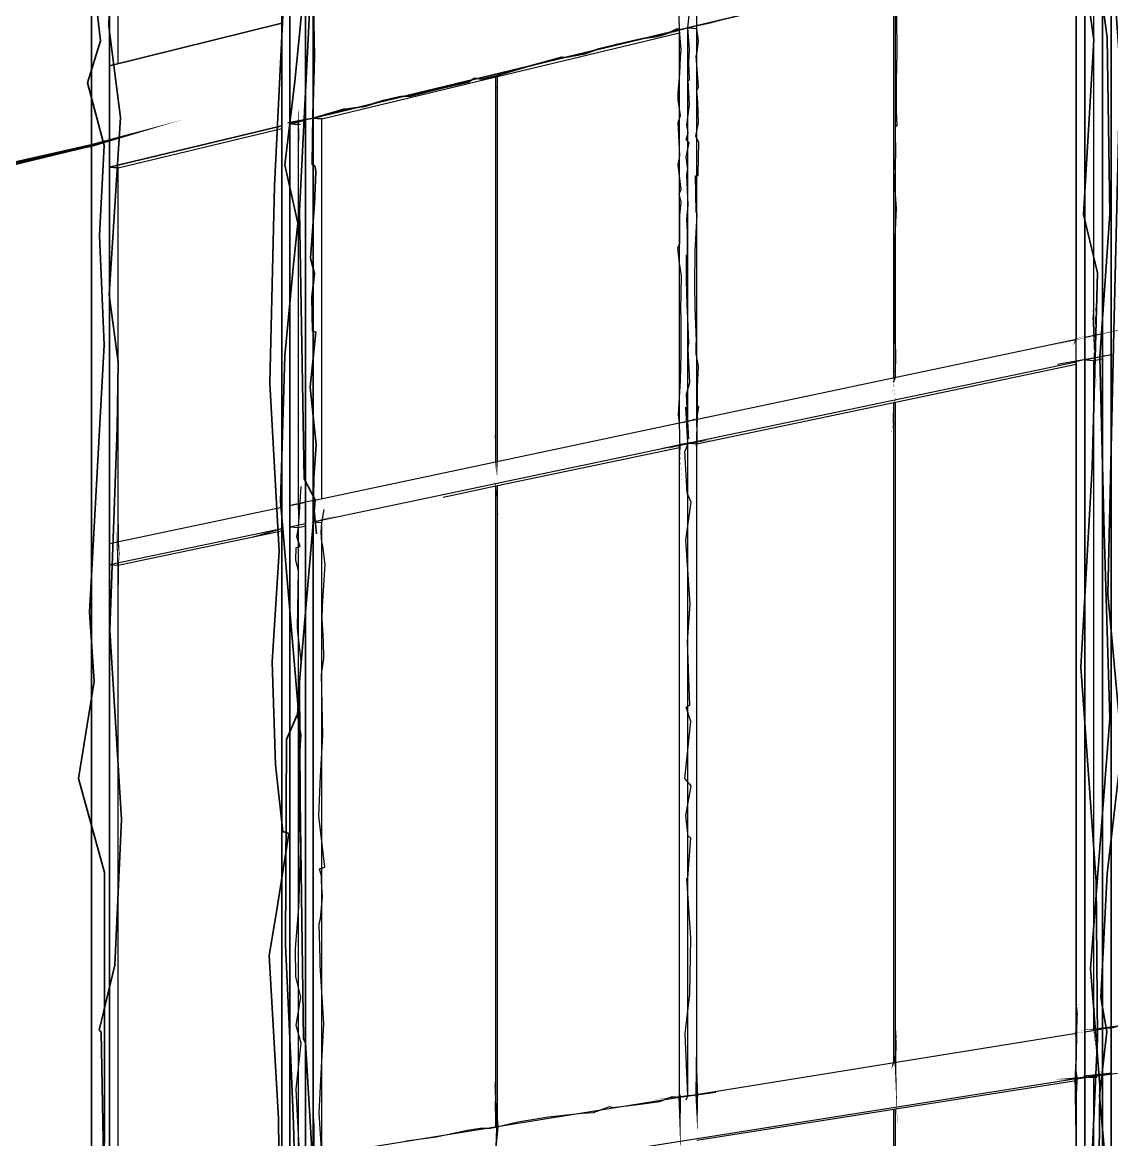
# Model space of a CAD drawing. Header units: inches. Extents: x -877 to 882, y -418 to 410.
# Drawn here: x -746.9 to -669.5, y 54.9 to 134.3 of the extents above; entities that cross this region are included whole.
import ezdxf

# ---------------------------------------------------------------- set-up
doc = ezdxf.new("R2010")
doc.units = ezdxf.units.IN
doc.header["$LTSCALE"] = 0.5
doc.header["$MEASUREMENT"] = 0
doc.layers.get('0').update_dxf_attribs({"lineweight": 18})
for name, color, linetype, lineweight in [('A-Glaz-Curt', 52, 'Continuous', 35), ('A-Glaz-Curt-Unit', 51, 'Continuous', 25), ('A-Wall', 113, 'Continuous', 35)]:
    doc.layers.add(name, color=color, linetype=linetype, lineweight=lineweight)

# ---------------------------------------------------------------- blocks, each defined once
blk = doc.blocks.new('*U12')
at = {"color": 7, "linetype": 'Continuous', "lineweight": -3}
for p, q in [((-740.141, 131.345), (-740.141, 144.339)), ((-699.651, 133.891), (-699.65, 133.891)), ((-699.65, 133.891), (-699.65, 133.891)), ((-725.666, 112.819), (-725.666, 127.433)), ((-725.666, 127.433), (-725.666, 127.433)), ((-740.141, 97.399), (-740.141, 123.951)), ((-725.666, 100.459), (-725.666, 112.819)), ((-672.068, 110.18), (-672.068, 111.792)), ((-684.908, 107.309), (-672.069, 110)), ((-672.069, 110.18), (-672.068, 110.18)), ((-672.068, 110.18), (-672.068, 110.18)), ((-699.024, 104.35), (-685.029, 107.283)), ((-685.029, 107.283), (-684.908, 107.309)), ((-684.908, 107.309), (-684.908, 107.309)), ((-700.24, 105.836), (-699.706, 105.949)), ((-713.192, 101.38), (-700.24, 104.095)), ((-700.24, 104.27), (-699.706, 104.382)), ((-699.651, 104.393), (-699.024, 104.35)), ((-717.047, 100.572), (-713.306, 101.356)), ((-713.306, 101.356), (-713.192, 101.38)), ((-726.28, 98.806), (-725.666, 98.765)), ((-726.28, 98.806), (-726.28, 98.806)), ((-725.666, 53.858), (-725.666, 98.765)), ((-725.666, 98.765), (-725.666, 98.765)), ((-730.519, 97.748), (-728.502, 98.34)), ((-740.141, 95.731), (-738.122, 96.155)), ((-740.141, 51.525), (-740.141, 95.731)), ((-740.141, 95.731), (-740.141, 95.731)), ((-672.068, 59.271), (-672.068, 62.496)), ((-672.068, 62.496), (-672.068, 62.496)), ((-672.068, 59.271), (-672.068, 59.271)), ((-670.805, 59.335), (-670.597, 59.368))]:
    blk.add_line(p, q, dxfattribs=at)
at = {"layer": 'A-Glaz-Curt', "color": 143, "linetype": 'Continuous', "lineweight": 35}
for p, q in [((-669.566, -195.247), (-669.566, 189.789)), ((-671.446, -195.056), (-671.446, 189.244)), ((-670.194, -195.183), (-670.194, 189.608)), ((-742.043, -189.39), (-742.043, 175.94)), ((-726.837, -189.435), (-726.837, 173.166)), ((-728.502, -189.266), (-728.502, 172.683)), ((-727.948, -189.323), (-727.948, 172.843)), ((-740.75, -0.189), (-740.75, 169.128)), ((-672.069, 111.793), (-672.069, 162.46)), ((-726.28, 100.329), (-726.28, 148.195)), ((-699.65, 133.891), (-672.069, 140.532)), ((-740.75, 131.194), (-728.502, 134.239)), ((-726.28, 127.48), (-700.24, 133.75)), ((-727.948, 127.079), (-726.837, 127.346)), ((-727.948, 127.079), (-727.334, 127.032)), ((-726.28, 127.48), (-725.666, 127.433)), ((-740.75, 123.997), (-728.502, 126.945)), ((-740.75, 123.997), (-740.141, 123.951)), ((-672.069, 62.496), (-672.069, 110.18)), ((-726.28, 53.758), (-726.28, 98.806)), ((-672.069, 8.604), (-672.069, 59.271))]:
    blk.add_line(p, q, dxfattribs=at)
at = {"layer": 'A-Glaz-Curt-Unit', "color": 141, "linetype": 'Continuous', "lineweight": 25}
for p, q in [((-670.805, 112.06), (-670.805, 140.63)), ((-713.192, 130.433), (-700.24, 133.549)), ((-699.024, 106.093), (-699.024, 133.842)), ((-725.666, 127.433), (-713.306, 130.406)), ((-727.334, 127.032), (-727.148, 127.076)), ((-727.334, 100.107), (-727.334, 127.032)), ((-740.141, 123.951), (-728.502, 126.751)), ((-670.805, 110.265), (-670.194, 110.393)), ((-670.805, 62.699), (-670.805, 110.265)), ((-699.024, 58.151), (-699.024, 104.35)), ((-727.334, 98.416), (-726.837, 98.52)), ((-727.334, 53.589), (-727.334, 98.416)), ((-738.122, 96.155), (-728.502, 98.171)), ((-684.908, 57.11), (-672.069, 59.136)), ((-670.805, 45.264), (-670.805, 59.335)), ((-699.024, 54.884), (-685.029, 57.091))]:
    blk.add_line(p, q, dxfattribs=at)
at = {"layer": 'A-Glaz-Curt-Unit', "color": 143, "linetype": 'Continuous', "lineweight": 25}
for p, q in [((-685.029, 109.052), (-685.029, 137.208)), ((-684.908, 109.078), (-684.908, 137.237)), ((-700.24, 133.75), (-699.651, 133.891)), ((-700.24, 105.836), (-700.24, 133.75)), ((-699.651, 105.96), (-699.651, 133.891)), ((-699.651, 133.891), (-699.65, 133.891)), ((-699.65, 133.891), (-699.024, 133.842)), ((-713.306, 130.406), (-713.192, 130.433)), ((-713.306, 103.073), (-713.306, 130.406)), ((-713.192, 103.097), (-713.192, 130.433)), ((-671.444, 111.925), (-670.194, 112.189)), ((-671.444, 110.311), (-671.444, 111.925)), ((-699.651, 105.96), (-672.069, 111.793)), ((-672.069, 110.18), (-672.069, 111.793)), ((-672.069, 111.793), (-672.068, 111.792)), ((-671.444, 110.311), (-670.194, 110.574)), ((-671.444, 110.311), (-670.805, 110.265)), ((-699.651, 104.393), (-672.069, 110.18)), ((-672.069, 110.18), (-672.068, 110.18)), ((-685.029, 60.407), (-685.029, 107.283)), ((-684.908, 60.426), (-684.908, 107.309)), ((-726.281, 100.329), (-699.706, 105.949)), ((-700.24, 105.836), (-699.651, 105.96)), ((-726.281, 98.806), (-700.24, 104.27)), ((-700.24, 104.27), (-699.651, 104.393)), ((-700.24, 104.27), (-699.706, 104.382)), ((-700.24, 57.955), (-700.24, 104.27)), ((-699.651, 58.05), (-699.651, 104.393)), ((-713.306, 55.849), (-713.306, 101.356)), ((-713.192, 55.868), (-713.192, 101.38)), ((-727.948, 99.977), (-726.837, 100.212)), ((-726.281, 98.806), (-726.281, 100.329)), ((-740.75, 97.271), (-728.502, 99.86)), ((-727.948, 98.456), (-726.837, 98.689)), ((-727.948, 98.456), (-727.333, 98.416)), ((-726.281, 98.806), (-726.28, 98.806)), ((-740.75, 95.771), (-728.502, 98.34)), ((-740.75, 95.771), (-740.141, 95.731)), ((-671.444, 62.596), (-670.194, 62.798)), ((-699.651, 58.05), (-672.069, 62.496)), ((-672.069, 59.271), (-672.069, 62.496)), ((-672.069, 62.496), (-672.068, 62.496)), ((-671.444, 59.37), (-671.444, 62.596)), ((-671.444, 59.37), (-670.194, 59.567)), ((-726.281, 50.712), (-672.069, 59.271)), ((-672.069, 59.271), (-672.068, 59.271)), ((-671.444, 59.37), (-670.805, 59.335)), ((-726.281, 53.758), (-700.24, 57.955)), ((-700.24, 57.955), (-699.651, 58.05)), ((-700.24, 57.955), (-699.827, 58.022)), ((-700.24, 57.955), (-700.24, 57.955)), ((-685.029, 57.091), (-684.908, 57.11)), ((-685.029, 43.224), (-685.029, 57.091)), ((-684.908, 43.241), (-684.908, 57.11))]:
    blk.add_line(p, q, dxfattribs=at)
at = {"layer": 'A-Wall', "color": 15, "linetype": 'Continuous', "lineweight": 50}
blk.add_line((-863.85, 95.971), (-742.043, 125.539), dxfattribs=at)
blk = doc.blocks.new('New Napkin Sketch')
at = {"layer": 'A-Wall', "color": 7, "linetype": 'Continuous', "lineweight": -3}
for p, q in [((-740.141, 131.345), (-740.141, 144.339)), ((-699.651, 133.891), (-699.65, 133.891)), ((-699.65, 133.891), (-699.65, 133.891)), ((-725.666, 112.819), (-725.666, 127.433)), ((-725.666, 127.433), (-725.666, 127.433)), ((-725.666, 100.459), (-725.666, 112.819)), ((-672.068, 110.18), (-672.068, 111.792)), ((-684.908, 107.309), (-672.069, 110)), ((-672.069, 110.18), (-672.068, 110.18)), ((-672.068, 110.18), (-672.068, 110.18)), ((-699.024, 104.35), (-685.029, 107.283)), ((-685.029, 107.283), (-684.908, 107.309)), ((-684.908, 107.309), (-684.908, 107.309)), ((-700.24, 105.836), (-699.706, 105.949)), ((-713.192, 101.38), (-700.24, 104.095)), ((-700.24, 104.27), (-699.706, 104.382)), ((-699.651, 104.393), (-699.024, 104.35)), ((-717.047, 100.572), (-713.306, 101.356)), ((-713.306, 101.356), (-713.192, 101.38)), ((-726.28, 98.806), (-725.666, 98.765)), ((-726.28, 98.806), (-726.28, 98.806)), ((-725.666, 98.765), (-725.666, 98.765)), ((-730.519, 97.748), (-728.502, 98.34)), ((-740.141, 95.731), (-738.122, 96.155)), ((-740.141, 95.731), (-740.141, 95.731)), ((-672.068, 59.271), (-672.068, 62.496)), ((-672.068, 62.496), (-672.068, 62.496)), ((-672.068, 59.271), (-672.068, 59.271)), ((-670.805, 59.335), (-670.597, 59.368))]:
    blk.add_line(p, q, dxfattribs=at)
at = {"layer": 'A-Wall', "color": 143, "linetype": 'Continuous', "lineweight": 35}
for p, q in [((-740.75, 131.194), (-728.502, 134.239)), ((-727.948, 127.079), (-726.837, 127.346)), ((-727.948, 127.079), (-727.334, 127.032)), ((-726.28, 127.48), (-725.666, 127.433)), ((-740.75, 123.997), (-728.502, 126.945)), ((-740.75, 123.997), (-740.141, 123.951))]:
    blk.add_line(p, q, dxfattribs=at)
at = {"layer": 'A-Wall', "color": 141, "linetype": 'Continuous', "lineweight": 25}
for p, q in [((-713.192, 130.433), (-700.24, 133.549)), ((-725.666, 127.433), (-713.306, 130.406)), ((-727.334, 127.032), (-727.148, 127.076)), ((-740.141, 123.951), (-728.502, 126.751)), ((-670.805, 110.265), (-670.194, 110.393)), ((-727.334, 98.416), (-726.837, 98.52)), ((-738.122, 96.155), (-728.502, 98.171)), ((-684.908, 57.11), (-672.069, 59.136)), ((-670.805, 45.264), (-670.805, 59.335)), ((-699.024, 54.884), (-685.029, 57.091))]:
    blk.add_line(p, q, dxfattribs=at)
at = {"layer": 'A-Wall', "color": 143, "linetype": 'Continuous', "lineweight": 25}
for p, q in [((-700.24, 133.75), (-699.651, 133.891)), ((-699.651, 133.891), (-699.65, 133.891)), ((-699.65, 133.891), (-699.024, 133.842)), ((-713.306, 130.406), (-713.192, 130.433)), ((-671.444, 111.925), (-670.194, 112.189)), ((-671.444, 110.311), (-671.444, 111.925)), ((-672.069, 110.18), (-672.069, 111.793)), ((-672.069, 111.793), (-672.068, 111.792)), ((-671.444, 110.311), (-670.194, 110.574)), ((-671.444, 110.311), (-670.805, 110.265)), ((-672.069, 110.18), (-672.068, 110.18)), ((-700.24, 105.836), (-699.651, 105.96)), ((-700.24, 104.27), (-699.651, 104.393)), ((-700.24, 104.27), (-699.706, 104.382)), ((-727.948, 99.977), (-726.837, 100.212)), ((-726.281, 98.806), (-726.281, 100.329)), ((-740.75, 97.271), (-728.502, 99.86)), ((-727.948, 98.456), (-726.837, 98.689)), ((-727.948, 98.456), (-727.333, 98.416)), ((-726.281, 98.806), (-726.28, 98.806)), ((-740.75, 95.771), (-728.502, 98.34)), ((-740.75, 95.771), (-740.141, 95.731)), ((-671.444, 62.596), (-670.194, 62.798)), ((-672.069, 59.271), (-672.069, 62.496)), ((-672.069, 62.496), (-672.068, 62.496)), ((-671.444, 59.37), (-671.444, 62.596)), ((-671.444, 59.37), (-670.194, 59.567)), ((-672.069, 59.271), (-672.068, 59.271)), ((-671.444, 59.37), (-670.805, 59.335)), ((-700.24, 57.955), (-699.651, 58.05)), ((-700.24, 57.955), (-699.827, 58.022)), ((-700.24, 57.955), (-700.24, 57.955)), ((-685.029, 57.091), (-684.908, 57.11)), ((-685.029, 43.224), (-685.029, 57.091)), ((-684.908, 43.241), (-684.908, 57.11))]:
    blk.add_line(p, q, dxfattribs=at)
at = {"layer": 'A-Wall', "color": 143, "linetype": 'Continuous', "lineweight": 35, "extrusion": (0, 0, -1)}
for points in [[(669.17, 44.402), (670.407, 58.042), (669.877, 62.582), (670.319, 65.021), (669.858, 73.817), (668.814, 82.812), (669.805, 93.67), (669.396, 112.34), (668.949, 131.001), (670.108, 146.876), (669.488, 158.371), (669.33, 165.523), (669.725, 183.601), (669.566, 189.789), (670.371, 201.699)], [(670.491, 46.123), (670.383, 58.772), (671.05, 67.084), (669.672, 84.87), (670.073, 98.056), (670.39, 110.532), (669.683, 120.687), (669.872, 133.215), (670.837, 140.391), (670.735, 153.993), (669.838, 165.173), (671.029, 177.198), (670.051, 186.205), (670.194, 189.608), (669.936, 200.841)], [(671.192, 48.277), (670.559, 62.104), (670.651, 73.264), (671.732, 88.478), (670.936, 102.66), (670.545, 116.506), (671.552, 120.649), (670.809, 133.051), (671.755, 139.772), (671.131, 146.526), (672.118, 164.387), (671.799, 173.006), (671.691, 174.242), (670.809, 182.649), (671.13, 182.859), (671.446, 189.244), (670.494, 198.552)], [(726.029, 48.204), (726.833, 61.832), (726.965, 62.101), (727.218, 79.01), (727.245, 87.441), (726.151, 100.385), (726.913, 101.874), (727.264, 120.899), (726.316, 139.702), (726.86, 155.009), (726.855, 164.475), (726.928, 165.934), (727.588, 167.17), (726.145, 172.196), (726.837, 173.166), (726.012, 187.767)], [(741.141, 47.522), (741.115, 61.89), (741.103, 73.913), (742.952, 80.592), (741.846, 87.479), (742.181, 92.406), (741.138, 111.388), (741.465, 119.141), (741.123, 125.543), (742.326, 129.989), (741.397, 132.976), (742.812, 145.305), (741.519, 163.25), (741.393, 167.022), (742.043, 175.94), (742.468, 184.937)], [(727.493, 48.773), (727.68, 56.058), (727.837, 60.062), (728.241, 68.754), (728.174, 83.345), (727.321, 85.32), (728.608, 100.244), (728.291, 110.608), (727.67, 117.09), (727.382, 120.029), (728.297, 124.158), (727.575, 130.089), (727.009, 135.834), (728.181, 142.88), (728.146, 142.888), (728.576, 153.922), (727.991, 164.42), (727.948, 172.843), (728.103, 181.903)], [(728.586, 40.555), (728.756, 56.43), (729.413, 68.014), (728.854, 71.255), (728.014, 76.679), (728.442, 76.82), (728.955, 81.549), (729.195, 88.861), (728.695, 96.711), (729.366, 108.669), (729.033, 122.666), (728.116, 141.571), (728.559, 142.891), (727.805, 154.653), (728.425, 159.139), (728.794, 162.195), (728.502, 172.683), (729.098, 179.712)], [(741.079, 48.512), (741.337, 62.578), (741.493, 62.713), (740.37, 67.321), (739.913, 77.677), (740.721, 91.127), (740.204, 105.473), (740.14, 110.152), (740.776, 114.942), (739.982, 127.529), (740.793, 134.001), (740.579, 142.266), (741.211, 156.518), (740.875, 162.429), (740.287, 168.365), (740.75, 169.128), (741.057, 177.172)], [(726.051, 97.961), (726.28, 100.329), (726.263, 100.557), (726.229, 101.929), (726.076, 104.269), (726.488, 108.367), (726.094, 112.282), (726.327, 112.361), (726.374, 114.763), (726.189, 116.45), (726.467, 117.537), (726.192, 121.431), (726.099, 123.671), (726.143, 124.044), (726.357, 124.203), (726.307, 127.684), (726.2, 131.865), (726.252, 135.489)], [(728.072, 127.155), (726.28, 127.48), (724.104, 128.124), (723.847, 128.141), (722.646, 128.301), (721.318, 128.736), (719.966, 129.036), (719.462, 129.027), (717.02, 129.634), (715.256, 130.048), (714.809, 130.319), (714.31, 130.256), (713.208, 130.518), (711.186, 131.107), (708.618, 131.825), (708.374, 131.801), (706.969, 132.056), (705.988, 132.415), (704.736, 132.721), (702.846, 133.128), (701.975, 133.262), (701.661, 133.334), (700.901, 133.596), (700.428, 133.818), (700.24, 133.75), (698.881, 134.086)]]:
    blk.add_lwpolyline(points, dxfattribs=at)
for points in [[(672.286, 111.313, 0, 0.107, 0), (672.069, 111.793, 0.107, 0, 0), (672.131, 112.666, 0, 0, 0), (672.135, 117.556, 0, 0, 0), (671.869, 121.265, 0, 0, 0), (672.003, 123.967, 0, 0, 0), (671.861, 127.513, 0, 0, 0), (671.962, 130.422, 0, 0, 0), (672.226, 134.166, 0, 0, 0), (671.822, 135.262, 0, 0, 0), (672.082, 137.564, 0, 0, 0), (672.178, 142.418, 0, 0, 0), (672.04, 146.441, 0, 0, 0), (672.168, 149.079, 0, 0, 0), (671.826, 154.094, 0, 0, 0), (671.976, 157.01, 0, 0, 0), (672.22, 158.638, 0, 0.192, 0), (672.069, 162.46, 0.192, 0, 0), (672.061, 166.34, 0, 0, 0)], [(701.597, 133.287, 0, 0.0494, 0), (699.65, 133.891, 0.0494, 0, 0), (697.227, 134.383, 0, 0, 0), (695.337, 134.94, 0, 0, 0), (694.662, 135.191, 0, 0, 0), (691.931, 135.888, 0, 0, 0), (690.139, 136.165, 0, 0, 0), (689.333, 136.36, 0, 0, 0), (687.02, 136.991, 0, 0, 0), (685.38, 137.268, 0, 0, 0), (684.365, 137.712, 0, 0, 0), (682.901, 137.985, 0, 0, 0), (680.707, 138.309, 0, 0, 0), (679.168, 138.928, 0, 0, 0), (678.558, 138.974, 0, 0, 0), (678.098, 138.988, 0, 0, 0), (675.568, 139.75, 0, 0, 0), (674.547, 139.997, 0, 0, 0), (673.842, 140.189, 0, 0, 0), (672.276, 140.367, 0, 0.132, 0), (672.069, 140.532, 0.132, 0, 0), (671.128, 140.685, 0, 0, 0)], [(672, 60.287, 0, 0.157, 0), (672.069, 62.496, 0.157, 0, 0), (671.919, 64.601, 0, 0, 0), (671.942, 67.32, 0, 0, 0), (672.3, 68.704, 0, 0, 0), (672.222, 72.422, 0, 0, 0), (672.065, 75.908, 0, 0, 0), (671.904, 78.091, 0, 0, 0), (672.249, 81.748, 0, 0, 0), (672.103, 81.924, 0, 0, 0), (671.93, 86.497, 0, 0, 0), (672.181, 89.145, 0, 0, 0), (672.216, 91.61, 0, 0, 0), (671.867, 95.001, 0, 0, 0), (672.13, 95.218, 0, 0, 0), (672.067, 99.232, 0, 0, 0), (672.161, 102.132, 0, 0, 0), (672.096, 105.631, 0, 0, 0), (671.889, 106.862, 0, 0, 0), (672.293, 110.043, 0, 0.0549, 0), (672.069, 110.18, 0.0549, 0, 0), (672.119, 113.943, 0, 0, 0)], [(726.338, 52.032, 0, 0.197, 0), (726.28, 53.758, 0.197, 0, 0), (726.175, 56.616, 0, 0, 0), (726.176, 57.983, 0, 0, 0), (726.324, 58.133, 0, 0, 0), (726.252, 59.571, 0, 0, 0), (726.238, 60.318, 0, 0, 0), (726.455, 64.309, 0, 0, 0), (726.074, 68.499, 0, 0, 0), (726.498, 70.034, 0, 0, 0), (726.499, 72.827, 0, 0, 0), (726.083, 75.78, 0, 0, 0), (726.238, 80.048, 0, 0, 0), (726.368, 84.082, 0, 0, 0), (726.364, 85.935, 0, 0, 0), (726.324, 89.48, 0, 0, 0), (726.472, 92.492, 0, 0, 0), (726.281, 93.866, 0, 0, 0), (726.501, 94.149, 0, 0, 0), (726.39, 97.222, 0, 0.0226, 0), (726.28, 98.806, 0.0226, 0, 0), (726.394, 99.23, 0, 0, 0)], [(671.846, 3.789, 0, 0.0388, 0), (672.069, 8.604, 0.0388, 0, 0), (672.274, 11.194, 0, 0, 0), (671.893, 14.795, 0, 0, 0), (672.281, 16.226, 0, 0, 0), (671.869, 17.481, 0, 0, 0), (672.277, 21.613, 0, 0, 0), (671.897, 22.753, 0, 0, 0), (672.222, 23.631, 0, 0, 0), (671.911, 23.769, 0, 0, 0), (671.992, 24.669, 0, 0, 0), (671.988, 25.936, 0, 0, 0), (671.963, 26.243, 0, 0, 0), (672.198, 30.499, 0, 0, 0), (672.303, 35.443, 0, 0, 0), (671.925, 40.079, 0, 0, 0), (672.062, 43.317, 0, 0, 0), (671.909, 47.366, 0, 0, 0), (671.928, 51.867, 0, 0, 0), (671.854, 53.395, 0, 0, 0), (672.131, 55.617, 0, 0.241, 0), (672.069, 59.271, 0.241, 0, 0), (672.128, 60.456, 0, 0, 0)]]:
    blk.add_lwpolyline(points, format="xyseb", dxfattribs=at)
at = {"layer": 'A-Wall', "color": 141, "linetype": 'Continuous', "lineweight": 25, "extrusion": (0, 0, -1)}
for points in [[(670.77, 110.186, 0, 0.0975, 0), (670.805, 112.06, 0.0975, 0, 0), (670.939, 113.936, 0, 0, 0), (670.723, 115.745, 0, 0, 0), (670.87, 116.139, 0, 0, 0), (670.853, 117.039, 0, 0, 0), (670.758, 117.665, 0, 0, 0), (670.791, 118.736, 0, 0, 0), (670.904, 118.96, 0, 0, 0), (670.92, 120.203, 0, 0, 0), (670.823, 121.833, 0, 0, 0), (670.91, 123.217, 0, 0, 0), (670.698, 123.906, 0, 0, 0), (670.868, 124.603, 0, 0, 0), (670.672, 127.073, 0, 0, 0), (670.72, 127.818, 0, 0, 0), (670.799, 129.359, 0, 0, 0), (670.734, 129.39, 0, 0, 0), (670.924, 131.878, 0, 0, 0), (670.785, 134.149, 0, 0, 0), (670.747, 134.926, 0, 0, 0)], [(727.306, 97.794, 0, 0.106, 0), (727.334, 100.107, 0.106, 0, 0), (727.298, 102.349, 0, 0, 0), (727.365, 104.371, 0, 0, 0), (727.463, 105.842, 0, 0, 0), (727.391, 106.103, 0, 0, 0), (727.389, 108.261, 0, 0, 0), (727.382, 108.398, 0, 0, 0), (727.23, 110.463, 0, 0, 0), (727.383, 110.839, 0, 0, 0), (727.353, 111.429, 0, 0, 0), (727.399, 113.423, 0, 0, 0), (727.356, 113.758, 0, 0, 0), (727.291, 115.356, 0, 0, 0), (727.333, 116.577, 0, 0, 0), (727.428, 117.542, 0, 0, 0), (727.379, 118.898, 0, 0, 0), (727.255, 120.98, 0, 0, 0), (727.394, 122.352, 0, 0, 0), (727.397, 123.482, 0, 0, 0), (727.239, 125.727, 0, 0.0904, 0), (727.334, 127.032, 0.0904, 0, 0), (727.334, 128.334, 0, 0, 0)], [(670.625, 61.043, 0, 0.0615, 0), (670.805, 62.699, 0.0615, 0, 0), (670.732, 64.422, 0, 0, 0), (670.897, 67.313, 0, 0, 0), (670.577, 71.091, 0, 0, 0), (670.666, 73.272, 0, 0, 0), (670.585, 73.418, 0, 0, 0), (670.647, 73.592, 0, 0, 0), (670.973, 75.134, 0, 0, 0), (670.578, 79.099, 0, 0, 0), (670.832, 79.449, 0, 0, 0), (670.636, 80.597, 0, 0, 0), (670.57, 85.284, 0, 0, 0), (670.762, 86.424, 0, 0, 0), (670.631, 88.875, 0, 0, 0), (670.611, 91.892, 0, 0, 0), (670.768, 93.085, 0, 0, 0), (670.77, 96.647, 0, 0, 0), (670.61, 98.503, 0, 0, 0), (670.834, 103.149, 0, 0, 0), (670.583, 107.775, 0, 0, 0), (670.679, 108.267, 0, 0, 0), (670.581, 108.337, 0, 0.0487, 0), (670.805, 110.265, 0.0487, 0, 0), (670.67, 114.573, 0, 0, 0)], [(698.978, 55.39, 0, 0.205, 0), (699.024, 58.151, 0.205, 0, 0), (699.07, 62.383, 0, 0, 0), (699.108, 64.024, 0, 0, 0), (698.968, 65.769, 0, 0, 0), (698.803, 66.98, 0, 0, 0), (699.185, 70.731, 0, 0, 0), (698.959, 71.562, 0, 0, 0), (699.028, 72.958, 0, 0, 0), (698.886, 76.929, 0, 0, 0), (699.232, 79.611, 0, 0, 0), (699.068, 82.625, 0, 0, 0), (698.811, 85.755, 0, 0, 0), (699.245, 88.56, 0, 0, 0), (699.115, 88.712, 0, 0, 0), (699.031, 92.089, 0, 0, 0), (698.889, 92.569, 0, 0, 0), (698.836, 95.792, 0, 0, 0), (699.001, 100.398, 0, 0, 0), (699.087, 104.035, 0, 0.147, 0), (699.024, 104.35, 0.147, 0, 0), (698.946, 108.753, 0, 0, 0)]]:
    blk.add_lwpolyline(points, format="xyseb", dxfattribs=at)
at = {"layer": 'A-Wall', "color": 143, "linetype": 'Continuous', "lineweight": 25, "extrusion": (0, 0, -1)}
for points in [[(685.046, 108.742), (684.908, 109.078), (684.891, 110.936), (684.953, 111.869), (684.991, 112.11), (684.941, 113.65), (684.931, 113.747), (684.956, 113.752), (684.998, 113.868), (684.997, 114.56), (684.949, 116.445), (684.921, 119.024), (684.843, 121.078), (685.015, 123.713), (684.916, 124.571), (684.88, 124.691), (684.905, 126.831), (684.793, 126.977), (684.823, 128), (684.833, 130.152), (684.787, 132.132), (684.816, 134.723)], [(700.196, 103.896), (700.24, 105.836), (700.327, 106.441), (700.177, 108.84), (700.125, 110.715), (700.145, 113.212), (700.159, 113.845), (700.118, 116.294), (700.241, 117.186), (700.377, 118.285), (700.225, 118.566), (700.237, 120.577), (700.122, 121.524), (700.267, 122.107), (700.125, 122.383), (700.358, 124.173), (700.236, 124.806), (700.348, 127.185), (700.17, 127.672), (700.345, 128.756), (700.346, 129.289), (700.22, 130.655), (700.171, 131.818), (700.123, 132.312), (700.24, 133.75), (700.302, 135.582)], [(699.592, 104.683), (699.651, 105.96), (699.76, 107.89), (699.514, 108.699), (699.639, 111.105), (699.595, 111.53), (699.653, 113.266), (699.703, 114.223), (699.745, 115.997), (699.766, 117.758), (699.681, 117.772), (699.688, 119.361), (699.733, 120.316), (699.635, 121.311), (699.724, 123.465), (699.669, 123.896), (699.677, 123.997), (699.768, 124.738), (699.554, 125.727), (699.771, 125.949), (699.625, 126.446), (699.731, 126.985), (699.534, 128.453), (699.64, 130.153), (699.547, 130.229), (699.59, 131.41), (699.536, 132.39), (699.651, 133.891), (699.557, 134.784)], [(673.402, 110.013), (669.528, 110.707)], [(699.782, 57.765), (699.651, 58.05), (699.847, 62.471), (699.509, 65.263), (699.44, 69.253), (699.73, 73.468), (699.666, 73.51), (699.453, 76.378), (699.627, 76.457), (699.804, 77.963), (699.421, 80.058), (699.871, 80.581), (699.452, 84.639), (699.778, 85.648), (699.525, 85.798), (699.672, 90.284), (699.503, 92.994), (699.705, 96.093), (699.793, 97.516), (699.433, 100.198), (699.708, 100.84), (699.866, 103.808), (699.86, 103.823), (699.63, 104.376), (699.651, 104.393), (699.793, 106.947)], [(671.518, 59.454), (669.528, 59.668)], [(719.666, 54.857), (717.542, 55.13), (715.32, 55.611), (714.42, 55.745), (713.656, 55.748), (713.604, 55.793), (713.411, 55.804), (711.736, 56.2), (709.568, 56.557), (707.16, 56.813), (706.358, 56.848), (705.267, 57.273), (705.229, 57.28), (704.978, 57.212), (703.219, 57.417), (701.658, 57.643), (700.78, 57.992), (700.24, 57.955), (697.665, 58.297)]]:
    blk.add_lwpolyline(points, dxfattribs=at)
for points in [[(685.105, 107.951, 0, 0.0272, 0), (685.029, 109.052, 0.0272, 0, 0), (684.943, 109.77, 0, 0, 0), (685, 112.37, 0, 0, 0), (685.133, 114.024, 0, 0, 0), (684.965, 116.605, 0, 0, 0), (685.001, 118.591, 0, 0, 0), (685.112, 119.585, 0, 0, 0), (684.963, 121.95, 0, 0, 0), (685.103, 124.223, 0, 0, 0), (684.996, 125.814, 0, 0, 0), (685.055, 126.021, 0, 0, 0), (685.042, 127.99, 0, 0, 0), (684.986, 129.507, 0, 0, 0), (685.097, 132.055, 0, 0, 0), (685.144, 134.388, 0, 0, 0), (684.899, 136.551, 0, 0.021, 0), (685.029, 137.208, 0.021, 0, 0), (685.067, 137.864, 0, 0, 0)], [(713.244, 102.032, 0, 0.103, 0), (713.306, 103.073, 0.103, 0, 0), (713.377, 105.021, 0, 0, 0), (713.205, 107.441, 0, 0, 0), (713.266, 109.592, 0, 0, 0), (713.255, 110.709, 0, 0, 0), (713.297, 113.083, 0, 0, 0), (713.224, 113.555, 0, 0, 0), (713.327, 114.205, 0, 0, 0), (713.283, 114.925, 0, 0, 0), (713.391, 117.245, 0, 0, 0), (713.247, 119.597, 0, 0, 0), (713.203, 121.342, 0, 0, 0), (713.413, 122.048, 0, 0, 0), (713.215, 124.656, 0, 0, 0), (713.425, 127.264, 0, 0, 0), (713.214, 128.99, 0, 0.00931, 0), (713.306, 130.406, 0.00931, 0, 0), (713.375, 130.422, 0, 0, 0)], [(713.222, 101.757, 0, 0.0453, 0), (713.192, 103.097, 0.0453, 0, 0), (713.184, 103.745, 0, 0, 0), (713.312, 105.623, 0, 0, 0), (713.148, 108.353, 0, 0, 0), (713.302, 109.344, 0, 0, 0), (713.271, 111.261, 0, 0, 0), (713.295, 112.235, 0, 0, 0), (713.318, 112.236, 0, 0, 0), (713.22, 113.363, 0, 0, 0), (713.193, 114.079, 0, 0, 0), (713.243, 116.496, 0, 0, 0), (713.149, 116.973, 0, 0, 0), (713.327, 118.278, 0, 0, 0), (713.222, 120.075, 0, 0, 0), (713.059, 121.92, 0, 0, 0), (713.3, 124.582, 0, 0, 0), (713.227, 124.626, 0, 0, 0), (713.254, 125.877, 0, 0, 0), (713.172, 128.259, 0, 0, 0), (713.177, 130.323, 0, 0.094, 0), (713.192, 130.433, 0.094, 0, 0), (713.326, 130.469, 0, 0, 0)], [(673.927, 111.294, 0, 0.0472, 0), (669.528, 112.324, 0.0472, 0, 0), (664.039, 113.229, 0, 0, 0), (659.371, 114.387, 0, 0, 0), (658.639, 114.341, 0, 0, 0), (656.119, 114.663, 0, 0, 0), (651.42, 115.719, 0, 0, 0), (649.486, 116.039, 0, 0, 0), (649.412, 116.317, 0, 0, 0), (647.876, 116.605, 0, 0, 0), (641.418, 117.735, 0, 0, 0), (636.274, 119.05, 0, 0, 0), (630.762, 119.615, 0, 0, 0), (629.783, 120.16, 0, 0, 0), (623.658, 121.298, 0, 0, 0), (621.028, 121.802, 0, 0, 0), (619.673, 121.804, 0, 0, 0), (616.528, 122.661, 0, 0, 0), (610.836, 123.722, 0, 0, 0), (608.503, 124.271, 0, 0.117, 0), (604.528, 124.979, 0.117, 0, 0), (601.008, 125.482, 0, 0, 0)], [(700.044, 105.791, 0, 0.0357, 0), (699.651, 105.96, 0.0357, 0, 0), (698.799, 106.282, 0, 0, 0), (696.467, 106.602, 0, 0, 0), (696.433, 106.561, 0, 0, 0), (696.314, 106.692, 0, 0, 0), (696.002, 106.608, 0, 0, 0), (694.782, 106.997, 0, 0, 0), (692.223, 107.555, 0, 0, 0), (691.395, 107.763, 0, 0, 0), (689.829, 107.974, 0, 0, 0), (688.847, 108.216, 0, 0, 0), (686.271, 108.756, 0, 0, 0), (685.448, 108.838, 0, 0, 0), (682.883, 109.434, 0, 0, 0), (681.315, 109.763, 0, 0, 0), (679.817, 110.146, 0, 0, 0), (679.264, 110.13, 0, 0, 0), (677.135, 110.802, 0, 0, 0), (676.529, 110.726, 0, 0, 0), (675.112, 111.054, 0, 0, 0), (674.065, 111.323, 0, 0.0271, 0), (672.069, 111.793, 0.0271, 0, 0), (671.108, 112.136, 0, 0, 0)], [(701.632, 104.028, 0, 0.112, 0), (699.651, 104.393, 0.112, 0, 0), (698.268, 104.635, 0, 0, 0), (697.802, 104.741, 0, 0, 0), (697.783, 104.888, 0, 0, 0), (695.274, 105.331, 0, 0, 0), (694.758, 105.279, 0, 0, 0), (693.016, 105.779, 0, 0, 0), (690.666, 106.244, 0, 0, 0), (689.409, 106.641, 0, 0, 0), (688.447, 106.604, 0, 0, 0), (685.731, 107.19, 0, 0, 0), (685.425, 107.417, 0, 0, 0), (683.171, 107.841, 0, 0, 0), (681.994, 108.185, 0, 0, 0), (681.346, 108.322, 0, 0, 0), (679.906, 108.538, 0, 0, 0), (678.494, 108.719, 0, 0, 0), (677.118, 109.064, 0, 0, 0), (675.384, 109.58, 0, 0, 0), (672.851, 109.989, 0, 0, 0), (672.395, 110.063, 0, 0.0398, 0), (672.069, 110.18, 0.0398, 0, 0), (669.556, 110.752, 0, 0, 0)], [(684.768, 55.78, 0, 0.113, 0), (684.908, 60.426, 0.113, 0, 0), (684.789, 62.951, 0, 0, 0), (685.012, 65.774, 0, 0, 0), (684.99, 67.806, 0, 0, 0), (684.837, 70.428, 0, 0, 0), (684.998, 72.039, 0, 0, 0), (684.852, 76.193, 0, 0, 0), (684.692, 79.873, 0, 0, 0), (684.794, 84.45, 0, 0, 0), (684.867, 84.747, 0, 0, 0), (685.024, 86.668, 0, 0, 0), (684.827, 90.698, 0, 0, 0), (684.676, 92.914, 0, 0, 0), (685.117, 93.669, 0, 0, 0), (684.819, 97.363, 0, 0, 0), (685.101, 98.281, 0, 0, 0), (685.018, 102.807, 0, 0, 0), (684.996, 105.251, 0, 0.0107, 0), (684.908, 107.309, 0.0107, 0, 0), (685.112, 109.95, 0, 0, 0)], [(685.202, 59.931, 0, 0.126, 0), (685.029, 60.407, 0.126, 0, 0), (685.039, 64.63, 0, 0, 0), (685.139, 68.622, 0, 0, 0), (684.956, 71.567, 0, 0, 0), (685.078, 73.639, 0, 0, 0), (685.022, 76.813, 0, 0, 0), (684.84, 78.546, 0, 0, 0), (684.799, 80.218, 0, 0, 0), (684.826, 84.825, 0, 0, 0), (684.923, 89.098, 0, 0, 0), (685.193, 91.164, 0, 0, 0), (684.998, 93.016, 0, 0, 0), (684.824, 96.864, 0, 0, 0), (685.213, 101.064, 0, 0, 0), (685.199, 102.989, 0, 0, 0), (685.187, 104.86, 0, 0.0407, 0), (685.029, 107.283, 0.0407, 0, 0), (684.825, 107.551, 0, 0, 0)], [(700.182, 54.016, 0, 0.187, 0), (700.24, 57.955, 0.187, 0, 0), (700.292, 58.507, 0, 0, 0), (700.124, 60.466, 0, 0, 0), (700.344, 60.937, 0, 0, 0), (700.38, 62.325, 0, 0, 0), (700.095, 64.31, 0, 0, 0), (700.382, 66.024, 0, 0, 0), (700.205, 70.436, 0, 0, 0), (700.069, 74.804, 0, 0, 0), (700.008, 75.721, 0, 0, 0), (700.437, 77.533, 0, 0, 0), (700.311, 79.364, 0, 0, 0), (700.047, 82.645, 0, 0, 0), (700.279, 86.164, 0, 0, 0), (700.047, 87.396, 0, 0, 0), (700.201, 89.92, 0, 0, 0), (700.439, 92.455, 0, 0, 0), (700.348, 96.639, 0, 0, 0), (700.138, 97.3, 0, 0, 0), (700.299, 97.695, 0, 0, 0), (700.223, 101.32, 0, 0, 0), (700.057, 101.344, 0, 0.0184, 0), (700.24, 104.27, 0.0184, 0, 0), (700.337, 106.799, 0, 0, 0)], [(728.2, 99.961, 0, 0.081, 0), (726.281, 100.329, 0.081, 0, 0), (726.194, 100.459, 0, 0, 0), (723.603, 100.927, 0, 0, 0), (722.932, 101.107, 0, 0, 0), (722.732, 100.965, 0, 0, 0), (721.154, 101.395, 0, 0, 0), (718.838, 101.783, 0, 0, 0), (717.155, 102.352, 0, 0, 0), (715.967, 102.566, 0, 0, 0), (714.791, 102.622, 0, 0, 0), (712.831, 103.136, 0, 0, 0), (710.93, 103.548, 0, 0, 0), (709.597, 103.992, 0, 0, 0), (707.721, 104.141, 0, 0, 0), (706.994, 104.343, 0, 0, 0), (704.617, 105.015, 0, 0, 0), (702.936, 105.382, 0, 0, 0), (702.275, 105.459, 0, 0, 0), (700.529, 105.796, 0, 0.0989, 0), (699.706, 105.949, 0.0989, 0, 0), (699.104, 106.122, 0, 0, 0)], [(726.475, 98.633, 0, 0.0505, 0), (726.281, 98.806, 0.0505, 0, 0), (724.501, 99.284, 0, 0, 0), (723.808, 99.418, 0, 0, 0), (722.088, 99.567, 0, 0, 0), (720.673, 100.029, 0, 0, 0), (719.306, 100.392, 0, 0, 0), (718.386, 100.503, 0, 0, 0), (717.363, 100.649, 0, 0, 0), (715.482, 100.981, 0, 0, 0), (713.615, 101.446, 0, 0, 0), (712.59, 101.568, 0, 0, 0), (711.808, 101.978, 0, 0, 0), (711.288, 101.95, 0, 0, 0), (709.289, 102.361, 0, 0, 0), (709.018, 102.471, 0, 0, 0), (708.982, 102.333, 0, 0, 0), (707.992, 102.739, 0, 0, 0), (706.289, 102.959, 0, 0, 0), (704.204, 103.503, 0, 0, 0), (703.175, 103.648, 0, 0, 0), (701.879, 104.016, 0, 0, 0), (701.102, 104.001, 0, 0.133, 0), (700.24, 104.27, 0.133, 0, 0), (697.9, 104.653, 0, 0, 0)], [(713.506, 55.727, 0, 0.104, 0), (713.306, 55.849, 0.104, 0, 0), (713.388, 57.878, 0, 0, 0), (713.31, 61.369, 0, 0, 0), (713.294, 64.334, 0, 0, 0), (713.117, 67.555, 0, 0, 0), (713.239, 70.612, 0, 0, 0), (713.463, 73.799, 0, 0, 0), (713.337, 75.086, 0, 0, 0), (713.505, 78.559, 0, 0, 0), (713.406, 82.695, 0, 0, 0), (713.471, 82.698, 0, 0, 0), (713.231, 83.298, 0, 0, 0), (713.528, 85.427, 0, 0, 0), (713.487, 88.761, 0, 0, 0), (713.491, 92.238, 0, 0, 0), (713.157, 93.531, 0, 0, 0), (713.412, 96.432, 0, 0, 0), (713.21, 100.231, 0, 0.0656, 0), (713.306, 101.356, 0.0656, 0, 0), (713.402, 101.648, 0, 0, 0)], [(713.403, 52.734, 0, 0.187, 0), (713.192, 55.868, 0.187, 0, 0), (713.418, 59.245, 0, 0, 0), (713.199, 62.691, 0, 0, 0), (713.384, 66.235, 0, 0, 0), (713.189, 68.693, 0, 0, 0), (713.254, 72.622, 0, 0, 0), (713.34, 74.621, 0, 0, 0), (713.164, 75.995, 0, 0, 0), (713.241, 77.851, 0, 0, 0), (713.374, 79.844, 0, 0, 0), (713.092, 81.818, 0, 0, 0), (713.268, 82.986, 0, 0, 0), (713.024, 84.099, 0, 0, 0), (713.11, 88.563, 0, 0, 0), (713.045, 92.61, 0, 0, 0), (713.205, 95.119, 0, 0, 0), (713.397, 96.725, 0, 0, 0), (713.118, 98.611, 0, 0.00715, 0), (713.192, 101.38, 0.00715, 0, 0), (713.196, 102.329, 0, 0, 0)], [(671.773, 62.7, 0, 0.158, 0), (669.528, 62.901, 0.158, 0, 0), (668.432, 63.146, 0, 0, 0), (664.036, 63.87, 0, 0, 0), (663.73, 63.967, 0, 0, 0), (660.663, 63.886, 0, 0, 0), (657.425, 64.554, 0, 0, 0), (653.644, 65.41, 0, 0, 0), (649.532, 66.194, 0, 0, 0), (649.432, 65.765, 0, 0, 0), (649.388, 65.813, 0, 0, 0), (646.587, 66.495, 0, 0, 0), (642.946, 66.71, 0, 0, 0), (636.612, 67.842, 0, 0, 0), (635.825, 68.19, 0, 0, 0), (634.605, 68.412, 0, 0, 0), (630.934, 68.526, 0, 0, 0), (625.544, 69.42, 0, 0, 0), (621.489, 69.77, 0, 0, 0), (615.366, 70.72, 0, 0, 0), (609.836, 71.774, 0, 0, 0), (607.514, 72.31, 0, 0.0779, 0), (604.528, 72.547, 0.0779, 0, 0), (603.866, 72.572, 0, 0, 0)], [(702.127, 57.774, 0, 0.0816, 0), (699.651, 58.05, 0.0816, 0, 0), (697.997, 58.227, 0, 0, 0), (696.904, 58.428, 0, 0, 0), (696.264, 58.634, 0, 0, 0), (693.815, 58.944, 0, 0, 0), (692.857, 59.207, 0, 0, 0), (692.235, 59.339, 0, 0, 0), (691.32, 59.35, 0, 0, 0), (688.577, 59.867, 0, 0, 0), (687.597, 60.133, 0, 0, 0), (684.825, 60.361, 0, 0, 0), (683.157, 60.706, 0, 0, 0), (682.041, 60.878, 0, 0, 0), (679.41, 61.374, 0, 0, 0), (678.254, 61.577, 0, 0, 0), (676.55, 61.647, 0, 0, 0), (675.18, 61.991, 0, 0, 0), (672.739, 62.525, 0, 0, 0), (672.27, 62.506, 0, 0.0195, 0), (672.069, 62.496, 0.0195, 0, 0), (669.823, 62.852, 0, 0, 0)], [(730.826, 49.805, 0, 0.0972, 0), (726.281, 50.712, 0.0972, 0, 0), (721.972, 51.662, 0, 0, 0), (716.763, 52.184, 0, 0, 0), (714.19, 52.532, 0, 0, 0), (708.936, 53.499, 0, 0, 0), (708.589, 53.563, 0, 0, 0), (704.338, 54.03, 0, 0, 0), (702.553, 54.662, 0, 0, 0), (699.96, 54.854, 0, 0, 0), (698.06, 55.19, 0, 0, 0), (694.822, 55.856, 0, 0, 0), (691.546, 56.207, 0, 0, 0), (687.279, 57.107, 0, 0, 0), (681.885, 57.951, 0, 0, 0), (677.941, 58.249, 0, 0, 0), (673.648, 59.209, 0, 0.144, 0), (672.069, 59.271, 0.144, 0, 0), (666.867, 59.924, 0, 0, 0)]]:
    blk.add_lwpolyline(points, format="xyseb", dxfattribs=at)
at = {"layer": 'A-Wall', "color": 141, "linetype": 'Continuous', "lineweight": 25, "extrusion": (0, 0, -1)}
for points in [[(699.011, 105.557), (699.024, 106.093), (698.887, 106.959), (698.991, 107.049), (698.994, 107.903), (698.913, 109.859), (699.077, 110.744), (699.071, 111.466), (699.035, 111.671), (699.141, 114.069), (699.156, 115.634), (699.132, 118.052), (698.997, 120.633), (699.073, 120.831), (699.125, 123.375), (698.921, 123.401), (698.925, 123.528), (698.889, 125.755), (699.088, 126.213), (698.897, 127.153), (698.945, 128.639), (699.016, 129.425), (698.905, 129.7), (699.058, 131.875), (699.007, 132.16), (698.897, 132.966), (699.024, 133.842), (698.994, 136.29)], [(727.254, 54.038), (727.408, 56.642), (727.498, 58.515), (727.13, 61.786), (727.485, 63.046), (727.148, 65.054), (727.516, 66.522), (727.541, 68.511), (727.312, 71.434), (727.286, 71.968), (727.181, 75.603), (727.3, 79.435), (727.239, 82.158), (727.137, 83.675), (727.391, 85.108), (727.126, 88.923), (727.4, 91.259), (727.33, 95.363), (727.514, 96.058), (727.496, 96.995), (727.205, 97.068), (727.439, 97.756), (727.334, 98.416), (727.146, 101.329)]]:
    blk.add_lwpolyline(points, dxfattribs=at)
at = {"layer": 'A-Wall', "color": 15, "linetype": 'Continuous', "lineweight": 50, "extrusion": (0, 0, -1)}
blk.add_lwpolyline([(869.357, 94.713, 0, 0.324, 0), (863.85, 95.971, 0.324, 0, 0), (853.451, 98.291, 0, 0, 0), (845.733, 100.255, 0, 0, 0), (837.078, 102.581, 0, 0, 0), (835.86, 102.531, 0, 0, 0), (828.826, 103.89, 0, 0, 0), (824.469, 105.285, 0, 0, 0), (813.638, 107.705, 0, 0, 0), (811.129, 108.754, 0, 0, 0), (803.413, 110.762, 0, 0, 0), (802.257, 110.679, 0, 0, 0), (794.99, 112.254, 0, 0, 0), (784.434, 115.737, 0, 0, 0), (777.41, 117.058, 0, 0, 0), (771.53, 117.757, 0, 0, 0), (768.009, 119.223, 0, 0, 0), (757.807, 121.625, 0, 0, 0), (756.431, 121.542, 0, 0, 0), (752.843, 123.204, 0, 0.208, 0), (742.043, 125.539, 0.208, 0, 0), (735.432, 127.408, 0, 0, 0)], format="xyseb", dxfattribs=at)
at = {"layer": 'A-Wall', "color": 7, "linetype": 'Continuous', "lineweight": -3, "extrusion": (0, 0, -1)}
for points in [[(740.011, 95.973, 0, 0.125, 0), (740.141, 97.399, 0.125, 0, 0), (740.097, 99.088, 0, 0, 0), (740.204, 101.406, 0, 0, 0), (740.166, 101.642, 0, 0, 0), (740.258, 103.541, 0, 0, 0), (740.131, 104.923, 0, 0, 0), (740.143, 106.932, 0, 0, 0), (740.194, 109.306, 0, 0, 0), (740.151, 109.984, 0, 0, 0), (740.137, 112.047, 0, 0, 0), (740.268, 113.461, 0, 0, 0), (740.092, 113.674, 0, 0, 0), (740.263, 116.08, 0, 0, 0), (740.075, 117.906, 0, 0, 0), (740.07, 119.451, 0, 0, 0), (740.049, 121.434, 0, 0, 0), (740.174, 122.875, 0, 0.0417, 0), (740.141, 123.951, 0.0417, 0, 0), (740.264, 124.203, 0, 0, 0)], [(740.195, 50.911, 0, 0.0936, 0), (740.141, 51.525, 0.0936, 0, 0), (740.038, 54.239, 0, 0, 0), (740.331, 54.537, 0, 0, 0), (740.131, 56.478, 0, 0, 0), (739.957, 59.189, 0, 0, 0), (740.189, 62.092, 0, 0, 0), (740.291, 63.713, 0, 0, 0), (740.105, 67.813, 0, 0, 0), (740.213, 69.454, 0, 0, 0), (740.067, 71.94, 0, 0, 0), (740.15, 75.189, 0, 0, 0), (740.271, 76.473, 0, 0, 0), (739.948, 79.915, 0, 0, 0), (739.994, 83.556, 0, 0, 0), (740.028, 85.191, 0, 0, 0), (740.175, 85.75, 0, 0, 0), (740.32, 88.421, 0, 0, 0), (740.084, 91.947, 0, 0, 0), (740.073, 94.111, 0, 0.139, 0), (740.141, 95.731, 0.139, 0, 0), (740.268, 98.208, 0, 0, 0)]]:
    blk.add_lwpolyline(points, format="xyseb", dxfattribs=at)
blk.add_lwpolyline([(725.666, 53.858), (725.85, 56.834), (725.735, 59.146), (725.517, 63.169), (725.778, 67.306), (725.776, 67.769), (725.847, 70.256), (725.759, 70.615), (725.619, 72.173), (725.688, 73.263), (725.681, 73.679), (725.833, 74.176), (725.456, 74.278), (725.883, 77.928), (725.753, 80.731), (725.591, 83.656), (725.698, 87.961), (725.527, 89.1), (725.553, 90.349), (725.645, 91.887), (725.628, 92.825), (725.442, 95.776), (725.605, 97.088), (725.678, 97.34), (725.713, 98.048), (725.666, 98.765), (725.491, 99.698)], dxfattribs=at)

msp = doc.modelspace()

# ---------------------------------------------------------------- block references
msp.add_blockref('New Napkin Sketch', (0, 0))
at = {"color": 7, "linetype": 'Continuous', "lineweight": -3}
msp.add_blockref('*U12', (0, 0), dxfattribs=at)

doc.saveas('drawing.dxf')
